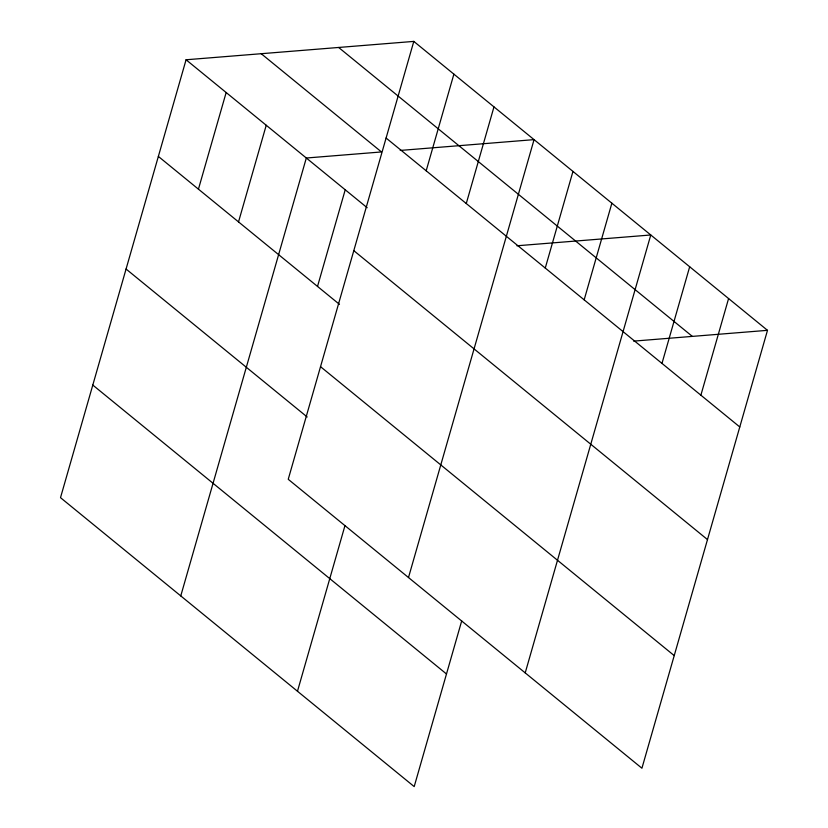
<?xml version="1.0" encoding="UTF-8"?>
<svg xmlns="http://www.w3.org/2000/svg" width="828" height="828" viewBox="0 0 828 828"><rect width="100%" height="100%" fill="white"/><g stroke="black" fill="none" stroke-linecap="round" stroke-linejoin="round"><path stroke-width="1.24" d="M413.803 41.4L288.237 479.298L641.928 768.229L767.494 330.331L413.803 41.4L186.072 59.771L60.506 497.669L414.197 786.6L461.703 620.907M198.441 189.167L226.158 92.519M238.526 221.904L266.233 125.266M180.763 595.912L306.319 158.013L381.48 151.948L261.224 53.716M317.517 286.436L345.224 189.788M426.182 170.785L453.889 74.147M297.48 691.256L344.986 525.563M466.267 203.533L493.974 106.895M408.494 577.53L534.06 139.632L400.214 150.437M545.259 268.065L572.966 171.417M584.164 299.839L611.871 203.202M525.211 672.874L650.777 234.986L516.931 245.781M661.976 363.409L689.683 266.761M700.881 395.184L728.588 298.546M633.648 341.126L767.494 330.331M338.652 47.465L692.343 336.396M386.096 138.038L739.787 426.969M186.072 59.771L367.177 207.724M353.804 250.656L707.495 539.587M158.355 156.42L339.47 304.362M320.529 366.68L674.22 655.61M126.063 269.028L307.178 416.981M92.798 385.061L446.489 673.982"/></g></svg>
